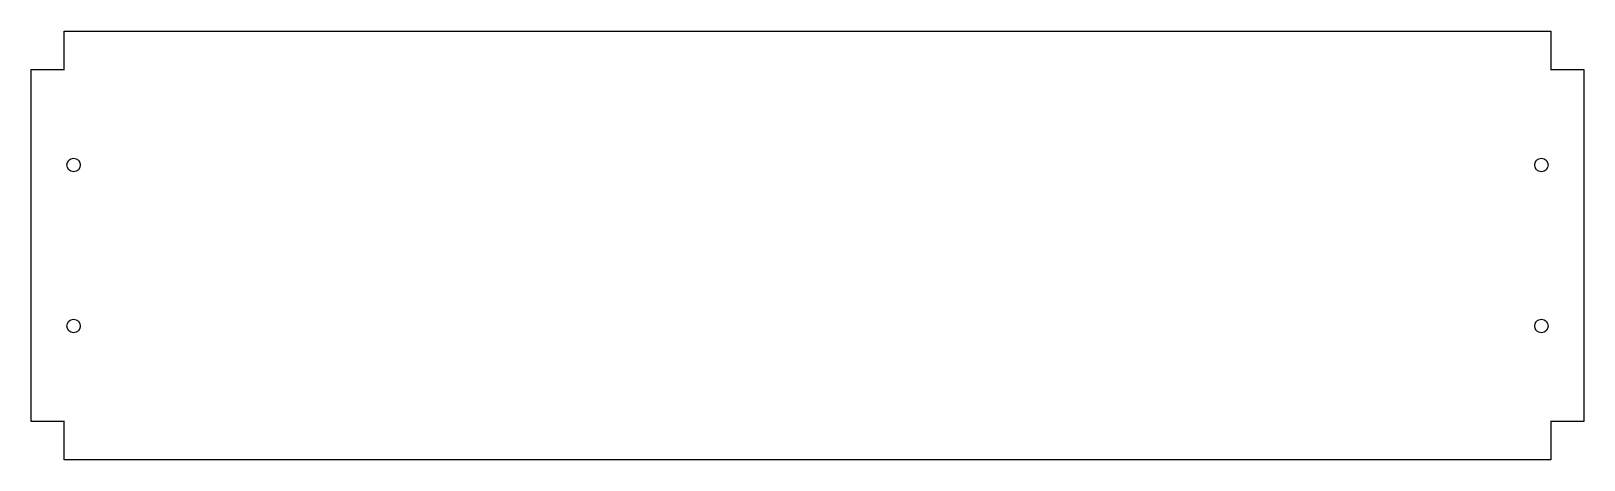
# Model space of a CAD drawing. Header units: inches. Extents: x -18.1 to 18.1, y -5 to 5.
import ezdxf

# ---------------------------------------------------------------- set-up
doc = ezdxf.new("R2010")
doc.units = ezdxf.units.IN
doc.header["$MEASUREMENT"] = 0

msp = doc.modelspace()

# ---------------------------------------------------------------- linework, layer by layer
at = {"color": 7, "linetype": 'Continuous', "lineweight": 25}
for p, q in [((-17.285, 4.101), (-17.285, 4.994)), ((-17.285, 4.994), (17.285, 4.994)), ((17.285, 4.994), (17.285, 4.101)), ((-18.054, 4.095), (-17.279, 4.095)), ((-18.054, -4.095), (-18.054, 4.095)), ((-17.279, 4.101), (-17.285, 4.101)), ((-17.279, 4.095), (-17.279, 4.101)), ((17.285, 4.101), (17.279, 4.101)), ((17.279, 4.101), (17.279, 4.095)), ((17.279, 4.095), (18.054, 4.095)), ((18.054, 4.095), (18.054, -4.095)), ((-17.279, -4.095), (-18.054, -4.095)), ((-17.285, -4.994), (-17.285, -4.101)), ((-17.285, -4.101), (-17.279, -4.101)), ((-17.279, -4.101), (-17.279, -4.095)), ((18.054, -4.095), (17.279, -4.095)), ((17.279, -4.095), (17.279, -4.101)), ((17.279, -4.101), (17.285, -4.101)), ((17.285, -4.101), (17.285, -4.994)), ((17.285, -4.994), (-17.285, -4.994))]:
    msp.add_line(p, q, dxfattribs=at)
for centre in [(-17.065, 1.875), (17.065, 1.875), (-17.065, -1.875), (17.065, -1.875)]:
    msp.add_circle(centre, 0.156, dxfattribs=at)

doc.saveas('drawing.dxf')
